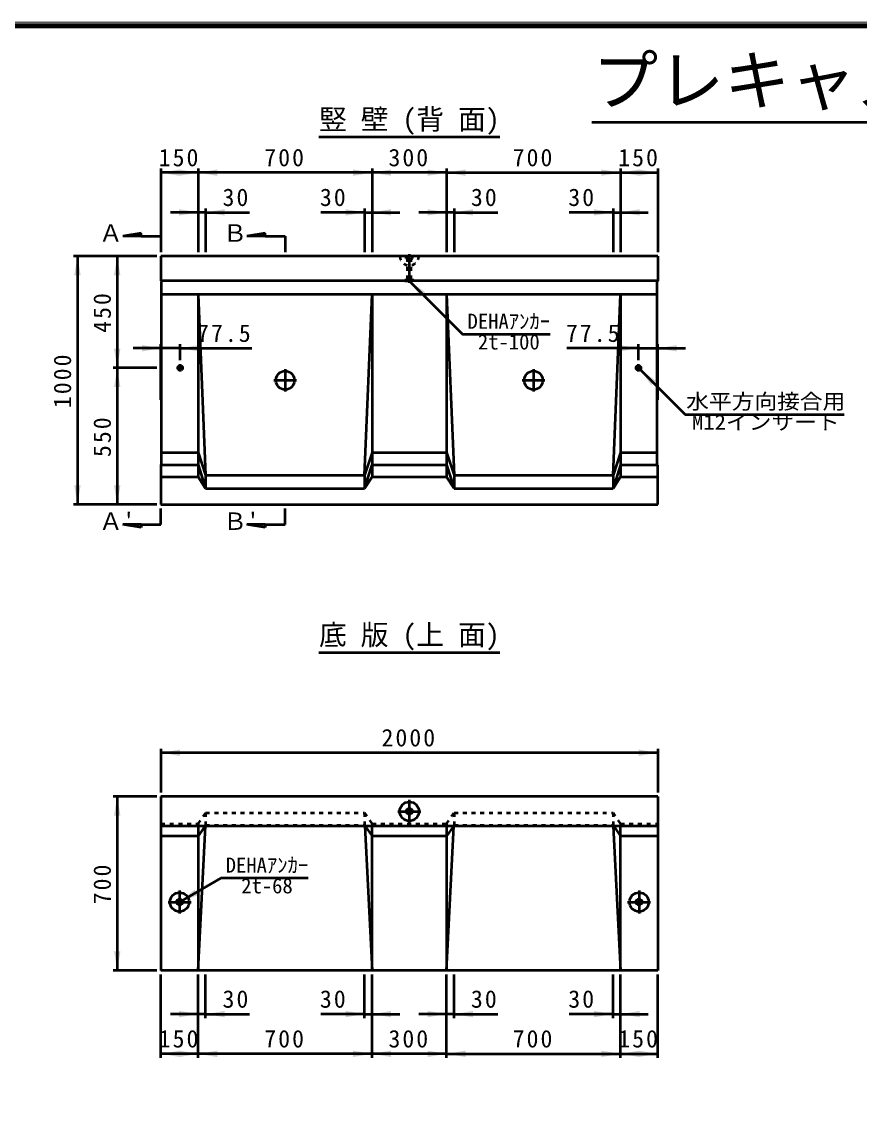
# Model space of a CAD drawing. Units: millimetres, scale not verified. Extents: x 100 to 4105, y 100 to 2870.
# Drawn here: x 2102 to 3157, y 1485 to 2870 of the extents above; entities that cross this region are included whole.
import ezdxf
from ezdxf.enums import TextEntityAlignment as Align

# ---------------------------------------------------------------- set-up
doc = ezdxf.new("R2010")
doc.units = ezdxf.units.MM
doc.header["$LTSCALE"] = 5
doc.linetypes.add('USER2', pattern=[13.4, 10, -1.2, 1, -1.2])
doc.linetypes.add('USER3', pattern=[2.2, 1, -1.2])
doc.layers.add('V-nasSTD', color=7, linetype='Continuous', lineweight=50)
doc.styles.add('ＭＳ ゴシック', font='')
doc.styles.get('ＭＳ ゴシック').set_extended_font_data('MS Gothic')

msp = doc.modelspace()

# ---------------------------------------------------------------- hatches: boundary and pattern name
at = {"layer": 'V-nasSTD'}
for points in [[(2301.28, 2680.532), (2301.28, 2676.532), (2277.28, 2680.532), (2301.28, 2684.532)], [(2300.155, 2680.532), (2300.155, 2684.532), (2324.155, 2680.532), (2300.155, 2676.532)], [(2348.155, 2680.532), (2348.155, 2676.532), (2324.155, 2680.532), (2348.155, 2684.532)], [(2518.905, 2680.532), (2518.905, 2684.532), (2542.905, 2680.532), (2518.905, 2676.532)], [(2566.905, 2680.532), (2566.905, 2676.532), (2542.905, 2680.532), (2566.905, 2684.532)], [(2612.655, 2680.532), (2612.655, 2684.532), (2636.655, 2680.532), (2612.655, 2676.532)], [(2660.655, 2680.532), (2660.655, 2684.532), (2636.655, 2680.532), (2660.655, 2676.532)], [(2831.405, 2680.532), (2831.405, 2676.532), (2855.405, 2680.532), (2831.405, 2684.532)], [(2879.405, 2680.532), (2879.405, 2684.532), (2855.405, 2680.532), (2879.405, 2676.532)], [(2878.28, 2680.532), (2878.28, 2676.532), (2902.28, 2680.532), (2878.28, 2684.532)], [(2300.155, 2630.532), (2300.155, 2626.532), (2324.155, 2630.532), (2300.155, 2634.532)], [(2357.53, 2630.532), (2357.53, 2626.532), (2333.53, 2630.532), (2357.53, 2634.532)], [(2509.53, 2630.532), (2509.53, 2626.532), (2533.53, 2630.532), (2509.53, 2634.532)], [(2566.905, 2630.532), (2566.905, 2626.532), (2542.905, 2630.532), (2566.905, 2634.532)], [(2612.655, 2630.532), (2612.655, 2626.532), (2636.655, 2630.532), (2612.655, 2634.532)], [(2670.03, 2630.532), (2670.03, 2626.532), (2646.03, 2630.532), (2670.03, 2634.532)], [(2822.03, 2630.532), (2822.03, 2626.532), (2846.03, 2630.532), (2822.03, 2634.532)], [(2879.405, 2630.532), (2879.405, 2626.532), (2855.405, 2630.532), (2879.405, 2634.532)], [(2172.28, 2551.532), (2168.28, 2551.532), (2172.28, 2575.532), (2176.28, 2551.532)], [(2222.28, 2551.527), (2218.28, 2551.527), (2222.28, 2575.527), (2226.28, 2551.527)], [(2606.75, 2527.311), (2609.579, 2530.139), (2589.78, 2544.282), (2603.922, 2524.483)], [(2222.28, 2458.902), (2226.28, 2458.902), (2222.28, 2434.902), (2218.28, 2458.902)], [(2253.28, 2459.594), (2253.28, 2463.594), (2277.28, 2459.594), (2253.28, 2455.594)], [(2325.498, 2459.594), (2325.498, 2463.594), (2301.498, 2459.594), (2325.498, 2455.594)], [(2854.061, 2459.594), (2854.061, 2463.594), (2878.061, 2459.594), (2854.061, 2455.594)], [(2926.28, 2459.594), (2926.28, 2463.594), (2902.28, 2459.594), (2926.28, 2455.594)], [(2222.28, 2410.902), (2218.28, 2410.902), (2222.28, 2434.902), (2226.28, 2410.902)], [(2897.131, 2415.837), (2899.959, 2418.665), (2880.16, 2432.807), (2894.302, 2413.008)], [(2172.28, 2287.032), (2176.28, 2287.032), (2172.28, 2263.032), (2168.28, 2287.032)], [(2222.28, 2287.027), (2226.28, 2287.027), (2222.28, 2263.027), (2218.28, 2287.027)], [(2301.28, 1950.728), (2301.28, 1946.728), (2277.28, 1950.728), (2301.28, 1954.728)], [(2878.28, 1950.728), (2878.28, 1954.728), (2902.28, 1950.728), (2878.28, 1946.728)], [(2222.28, 1871.728), (2218.28, 1871.728), (2222.28, 1895.728), (2226.28, 1871.728)], [(2321.502, 1774.916), (2319.502, 1778.38), (2300.717, 1762.916), (2323.502, 1771.452)], [(2222.28, 1700.978), (2226.28, 1700.978), (2222.28, 1676.978), (2218.28, 1700.978)], [(2300.155, 1621.978), (2300.155, 1625.978), (2324.155, 1621.978), (2300.155, 1617.978)], [(2357.53, 1621.978), (2357.53, 1625.978), (2333.53, 1621.978), (2357.53, 1617.978)], [(2509.53, 1621.978), (2509.53, 1625.978), (2533.53, 1621.978), (2509.53, 1617.978)], [(2566.905, 1621.978), (2566.905, 1625.978), (2542.905, 1621.978), (2566.905, 1617.978)], [(2612.655, 1621.978), (2612.655, 1625.978), (2636.655, 1621.978), (2612.655, 1617.978)], [(2670.03, 1621.978), (2670.03, 1625.978), (2646.03, 1621.978), (2670.03, 1617.978)], [(2822.03, 1621.978), (2822.03, 1625.978), (2846.03, 1621.978), (2822.03, 1617.978)], [(2879.405, 1621.978), (2879.405, 1625.978), (2855.405, 1621.978), (2879.405, 1617.978)], [(2301.28, 1571.978), (2301.28, 1575.978), (2277.28, 1571.978), (2301.28, 1567.978)], [(2300.155, 1571.978), (2300.155, 1567.978), (2324.155, 1571.978), (2300.155, 1575.978)], [(2348.155, 1571.978), (2348.155, 1575.978), (2324.155, 1571.978), (2348.155, 1567.978)], [(2518.905, 1571.978), (2518.905, 1567.978), (2542.905, 1571.978), (2518.905, 1575.978)], [(2566.905, 1571.978), (2566.905, 1575.978), (2542.905, 1571.978), (2566.905, 1567.978)], [(2612.655, 1571.978), (2612.655, 1567.978), (2636.655, 1571.978), (2612.655, 1575.978)], [(2660.655, 1571.978), (2660.655, 1567.978), (2636.655, 1571.978), (2660.655, 1575.978)], [(2831.405, 1571.978), (2831.405, 1575.978), (2855.405, 1571.978), (2831.405, 1567.978)], [(2879.405, 1571.978), (2879.405, 1567.978), (2855.405, 1571.978), (2879.405, 1575.978)], [(2878.28, 1571.978), (2878.28, 1575.978), (2902.28, 1571.978), (2878.28, 1567.978)]]:
    msp.add_hatch(color=256, dxfattribs=at).paths.add_polyline_path(points)

# ---------------------------------------------------------------- linework, layer by layer
at = {"layer": 'V-nasSTD', "lineweight": 100}
msp.add_line((4100, 2865), (105, 2865), dxfattribs=at)
at = {"layer": 'V-nasSTD'}
for p, q in [((2819.574, 2744.068), (4022.262, 2744.068)), ((2476.03, 2725.532), (2703.53, 2725.532)), ((2277.28, 2685.532), (2277.28, 2580.532)), ((2324.155, 2680.532), (2277.28, 2680.532)), ((2324.155, 2685.532), (2324.155, 2580.532)), ((2542.905, 2680.532), (2324.155, 2680.532)), ((2542.905, 2685.532), (2542.905, 2580.532)), ((2636.655, 2680.532), (2542.905, 2680.532)), ((2636.655, 2685.532), (2636.655, 2580.532)), ((2636.655, 2680.532), (2855.405, 2680.532)), ((2855.405, 2685.532), (2855.405, 2580.532)), ((2855.405, 2680.532), (2902.28, 2680.532)), ((2902.28, 2685.532), (2902.28, 2580.532)), ((2333.53, 2635.532), (2333.53, 2580.532)), ((2533.53, 2635.532), (2533.53, 2580.532)), ((2646.03, 2635.532), (2646.03, 2580.532)), ((2846.03, 2635.532), (2846.03, 2580.532)), ((2324.155, 2630.532), (2289.155, 2630.532)), ((2333.53, 2630.532), (2324.155, 2630.532)), ((2333.53, 2630.532), (2388.53, 2630.532)), ((2533.53, 2630.532), (2478.53, 2630.532)), ((2533.53, 2630.532), (2542.905, 2630.532)), ((2542.905, 2630.532), (2577.905, 2630.532)), ((2636.655, 2630.532), (2601.655, 2630.532)), ((2646.03, 2630.532), (2636.655, 2630.532)), ((2646.03, 2630.532), (2701.03, 2630.532)), ((2846.03, 2630.532), (2791.03, 2630.532)), ((2846.03, 2630.532), (2855.405, 2630.532)), ((2855.405, 2630.532), (2890.405, 2630.532)), ((2252.28, 2604.372), (2229.24, 2600.532)), ((2252.28, 2600.532), (2252.28, 2604.372)), ((2408.53, 2604.372), (2385.49, 2600.532)), ((2408.53, 2600.532), (2408.53, 2604.372)), ((2252.28, 2600.532), (2229.24, 2600.532)), ((2252.28, 2600.532), (2277.28, 2600.532)), ((2408.53, 2600.532), (2385.49, 2600.532)), ((2408.53, 2600.532), (2433.53, 2600.532)), ((2433.53, 2600.532), (2433.53, 2580.532)), ((2272.28, 2575.532), (2167.28, 2575.532)), ((2172.28, 2575.532), (2172.28, 2263.032)), ((2222.28, 2575.527), (2222.28, 2434.902)), ((2902.28, 2575.532), (2277.28, 2575.532)), ((2277.28, 2575.532), (2277.28, 2544.282)), ((2902.28, 2575.532), (2902.28, 2544.282)), ((2277.28, 2544.282), (2278.061, 2543.5)), ((2902.28, 2544.282), (2277.28, 2544.282)), ((2278.061, 2313.813), (2278.061, 2543.5)), ((2589.78, 2544.282), (2656.955, 2477.106)), ((2902.28, 2544.282), (2901.498, 2543.5)), ((2901.498, 2313.813), (2901.498, 2543.5)), ((2901.498, 2527.407), (2278.061, 2527.407)), ((2324.155, 2527.407), (2333.53, 2299.907)), ((2324.155, 2527.407), (2324.155, 2298.032)), ((2533.53, 2299.907), (2542.905, 2527.407)), ((2542.905, 2527.407), (2542.905, 2298.032)), ((2636.655, 2527.407), (2646.03, 2299.907)), ((2636.655, 2527.407), (2636.655, 2298.032)), ((2846.03, 2299.907), (2855.405, 2527.407)), ((2855.405, 2527.407), (2855.405, 2298.032)), ((2766.955, 2477.106), (2656.955, 2477.106)), ((2277.28, 2459.594), (2242.28, 2459.594)), ((2277.28, 2394.594), (2277.28, 2464.594)), ((2301.498, 2459.594), (2277.28, 2459.594)), ((2301.498, 2444.594), (2301.498, 2464.594)), ((2301.498, 2459.594), (2391.498, 2459.594)), ((2878.061, 2459.594), (2788.061, 2459.594)), ((2878.061, 2444.594), (2878.061, 2464.594)), ((2878.061, 2459.594), (2902.28, 2459.594)), ((2902.28, 2394.594), (2902.28, 2464.594)), ((2902.28, 2459.594), (2937.28, 2459.594)), ((2272.28, 2434.902), (2217.28, 2434.902)), ((2222.28, 2434.902), (2222.28, 2263.027)), ((2880.16, 2432.807), (2936.729, 2376.239)), ((2936.729, 2376.239), (3136.729, 2376.239)), ((2278.061, 2328.657), (2324.155, 2328.657)), ((2324.155, 2328.657), (2333.53, 2299.907)), ((2542.905, 2328.657), (2533.53, 2299.907)), ((2542.905, 2328.657), (2636.655, 2328.657)), ((2636.655, 2328.657), (2646.03, 2299.907)), ((2855.405, 2328.657), (2846.03, 2299.907)), ((2855.405, 2328.657), (2901.498, 2328.657)), ((2277.28, 2313.032), (2278.061, 2313.813)), ((2277.28, 2313.032), (2277.28, 2263.032)), ((2277.28, 2313.032), (2324.155, 2313.032)), ((2324.155, 2313.032), (2333.53, 2283.032)), ((2533.53, 2283.032), (2542.905, 2313.032)), ((2542.905, 2313.032), (2636.655, 2313.032)), ((2636.655, 2313.032), (2646.03, 2283.032)), ((2855.405, 2313.032), (2846.03, 2283.032)), ((2855.405, 2313.032), (2902.28, 2313.032)), ((2902.28, 2313.032), (2901.498, 2313.813)), ((2902.28, 2263.032), (2902.28, 2313.032)), ((2333.53, 2299.907), (2533.53, 2299.907)), ((2333.53, 2299.907), (2333.53, 2283.032)), ((2533.53, 2299.907), (2533.53, 2283.032)), ((2646.03, 2299.907), (2846.03, 2299.907)), ((2646.03, 2299.907), (2646.03, 2283.032)), ((2846.03, 2299.907), (2846.03, 2283.032)), ((2277.28, 2298.032), (2324.155, 2298.032)), ((2324.155, 2298.032), (2333.53, 2283.032)), ((2533.53, 2283.032), (2542.905, 2298.032)), ((2542.905, 2298.032), (2636.655, 2298.032)), ((2636.655, 2298.032), (2646.03, 2283.032)), ((2855.405, 2298.032), (2846.03, 2283.032)), ((2855.405, 2298.032), (2902.28, 2298.032)), ((2333.53, 2283.032), (2533.53, 2283.032)), ((2646.03, 2283.032), (2846.03, 2283.032)), ((2272.28, 2263.032), (2167.28, 2263.032)), ((2277.28, 2263.032), (2902.28, 2263.032)), ((2277.28, 2238.032), (2277.28, 2258.032)), ((2433.53, 2238.032), (2433.53, 2258.032)), ((2252.28, 2234.192), (2229.24, 2238.032)), ((2252.28, 2238.032), (2229.24, 2238.032)), ((2252.28, 2238.032), (2277.28, 2238.032)), ((2252.28, 2238.032), (2252.28, 2234.192)), ((2408.53, 2234.192), (2385.49, 2238.032)), ((2408.53, 2238.032), (2385.49, 2238.032)), ((2408.53, 2238.032), (2433.53, 2238.032)), ((2408.53, 2238.032), (2408.53, 2234.192)), ((2476.03, 2076.978), (2703.53, 2076.978)), ((2277.28, 1955.728), (2277.28, 1900.728)), ((2902.28, 1955.728), (2902.28, 1900.728)), ((2902.28, 1950.728), (2277.28, 1950.728)), ((2272.28, 1895.728), (2217.28, 1895.728)), ((2222.28, 1895.728), (2222.28, 1676.978)), ((2277.28, 1895.728), (2277.28, 1676.978)), ((2902.28, 1895.728), (2277.28, 1895.728)), ((2902.28, 1895.728), (2902.28, 1676.978)), ((2902.28, 1858.228), (2277.28, 1858.228)), ((2324.155, 1858.228), (2324.155, 1676.978)), ((2332.677, 1858.228), (2324.155, 1845.728)), ((2324.155, 1676.978), (2333.465, 1858.228)), ((2533.594, 1858.228), (2542.905, 1676.978)), ((2534.382, 1858.228), (2542.905, 1845.728)), ((2542.905, 1676.978), (2542.905, 1858.228)), ((2636.655, 1858.228), (2636.655, 1676.978)), ((2645.177, 1858.228), (2636.655, 1845.728)), ((2636.655, 1676.978), (2645.965, 1858.228)), ((2846.094, 1858.228), (2855.405, 1676.978)), ((2846.882, 1858.228), (2855.405, 1845.728)), ((2855.405, 1676.978), (2855.405, 1858.228)), ((2324.155, 1845.728), (2277.28, 1845.728)), ((2636.655, 1845.728), (2542.905, 1845.728)), ((2902.28, 1845.728), (2855.405, 1845.728)), ((2300.717, 1762.916), (2352.679, 1792.916)), ((2462.679, 1792.916), (2352.679, 1792.916)), ((2272.28, 1676.978), (2217.28, 1676.978)), ((2902.28, 1676.978), (2277.28, 1676.978)), ((2277.28, 1566.978), (2277.28, 1671.978)), ((2324.155, 1566.978), (2324.155, 1671.978)), ((2333.53, 1616.978), (2333.53, 1671.978)), ((2533.53, 1616.978), (2533.53, 1671.978)), ((2542.905, 1566.978), (2542.905, 1671.978)), ((2636.655, 1566.978), (2636.655, 1671.978)), ((2646.03, 1616.978), (2646.03, 1671.978)), ((2846.03, 1616.978), (2846.03, 1671.978)), ((2855.405, 1566.978), (2855.405, 1671.978)), ((2902.28, 1566.978), (2902.28, 1671.978)), ((2324.155, 1621.978), (2289.155, 1621.978)), ((2333.53, 1621.978), (2324.155, 1621.978)), ((2333.53, 1621.978), (2388.53, 1621.978)), ((2533.53, 1621.978), (2478.53, 1621.978)), ((2533.53, 1621.978), (2542.905, 1621.978)), ((2542.905, 1621.978), (2577.905, 1621.978)), ((2636.655, 1621.978), (2601.655, 1621.978)), ((2646.03, 1621.978), (2636.655, 1621.978)), ((2646.03, 1621.978), (2701.03, 1621.978)), ((2846.03, 1621.978), (2791.03, 1621.978)), ((2846.03, 1621.978), (2855.405, 1621.978)), ((2855.405, 1621.978), (2890.405, 1621.978)), ((2324.155, 1571.978), (2277.28, 1571.978)), ((2542.905, 1571.978), (2324.155, 1571.978)), ((2636.655, 1571.978), (2542.905, 1571.978)), ((2636.655, 1571.978), (2855.405, 1571.978)), ((2855.405, 1571.978), (2902.28, 1571.978))]:
    msp.add_line(p, q, dxfattribs=at)
at = {"layer": 'V-nasSTD', "linetype": 'USER2'}
for p, q in [((2589.78, 2578.032), (2589.78, 2541.782)), ((2301.498, 2430.219), (2301.498, 2439.594)), ((2878.061, 2430.219), (2878.061, 2439.594)), ((2296.811, 2434.907), (2306.186, 2434.907)), ((2433.53, 2433.5), (2433.53, 2405.063)), ((2746.03, 2433.5), (2746.03, 2405.063)), ((2873.373, 2434.907), (2882.748, 2434.907)), ((2419.311, 2419.282), (2447.748, 2419.282)), ((2731.811, 2419.282), (2760.248, 2419.282)), ((2589.78, 1891.509), (2589.78, 1862.447)), ((2575.248, 1876.978), (2604.311, 1876.978)), ((2300.717, 1777.447), (2300.717, 1748.384)), ((2878.842, 1777.447), (2878.842, 1748.384)), ((2286.186, 1762.916), (2315.248, 1762.916)), ((2864.311, 1762.916), (2893.373, 1762.916))]:
    msp.add_line(p, q, dxfattribs=at)
at = {"layer": 'V-nasSTD', "linetype": 'USER3'}
for p, q in [((2585.873, 2572.407), (2585.873, 2575.532)), ((2585.873, 2575.532), (2593.686, 2575.532)), ((2585.873, 2572.407), (2593.686, 2572.407)), ((2585.873, 2572.407), (2587.592, 2571.782)), ((2587.592, 2546.157), (2587.592, 2571.782)), ((2587.592, 2571.782), (2591.967, 2571.782)), ((2591.967, 2571.782), (2593.686, 2572.407)), ((2591.967, 2546.157), (2591.967, 2571.782)), ((2593.686, 2572.407), (2593.686, 2575.532)), ((2584.311, 2545.844), (2587.592, 2546.157)), ((2584.311, 2545.844), (2595.248, 2545.844)), ((2584.311, 2545.844), (2584.311, 2544.282)), ((2584.311, 2544.282), (2595.248, 2544.282)), ((2591.967, 2546.157), (2595.248, 2545.844)), ((2595.248, 2545.844), (2595.248, 2544.282)), ((2324.155, 1861.353), (2333.53, 1875.103)), ((2333.53, 1875.103), (2533.53, 1875.103)), ((2333.53, 1875.103), (2333.53, 1859.478)), ((2533.53, 1875.103), (2542.905, 1861.353)), ((2533.53, 1875.103), (2533.53, 1859.478)), ((2636.655, 1861.353), (2646.03, 1875.103)), ((2646.03, 1875.103), (2846.03, 1875.103)), ((2646.03, 1875.103), (2646.03, 1859.478)), ((2846.03, 1875.103), (2855.405, 1861.353)), ((2846.03, 1875.103), (2846.03, 1859.478)), ((2277.28, 1861.353), (2324.155, 1861.353)), ((2324.155, 1861.353), (2324.155, 1858.228)), ((2332.677, 1858.228), (2333.53, 1859.478)), ((2333.53, 1859.478), (2333.465, 1858.228)), ((2333.53, 1859.478), (2533.53, 1859.478)), ((2533.594, 1858.228), (2533.53, 1859.478)), ((2533.53, 1859.478), (2534.382, 1858.228)), ((2542.905, 1861.353), (2636.655, 1861.353)), ((2542.905, 1861.353), (2542.905, 1858.228)), ((2636.655, 1861.353), (2636.655, 1858.228)), ((2645.177, 1858.228), (2646.03, 1859.478)), ((2646.03, 1859.478), (2645.965, 1858.228)), ((2646.03, 1859.478), (2846.03, 1859.478)), ((2846.094, 1858.228), (2846.03, 1859.478)), ((2846.03, 1859.478), (2846.882, 1858.228)), ((2855.405, 1861.353), (2902.28, 1861.353)), ((2855.405, 1861.353), (2855.405, 1858.228))]:
    msp.add_line(p, q, dxfattribs=at)
at = {"layer": 'V-nasSTD', "lineweight": 13}
msp.add_lwpolyline([(100, 100), (100, 2870), (4105, 2870), (4105, 100)], close=True, dxfattribs=at)
at = {"layer": 'V-nasSTD'}
for centre, radius in [((2301.498, 2434.907), 2.969), ((2878.061, 2434.907), 2.969), ((2301.498, 2434.907), 1.875), ((2301.498, 2434.907), 1.562), ((2433.53, 2419.282), 11.719), ((2746.03, 2419.282), 11.719), ((2878.061, 2434.907), 1.875), ((2878.061, 2434.907), 1.562), ((2589.78, 1876.978), 12.031), ((2589.78, 1876.978), 3.906), ((2300.717, 1762.916), 12.031), ((2878.842, 1762.916), 12.031), ((2300.717, 1762.916), 3.906), ((2878.842, 1762.916), 3.906)]:
    msp.add_circle(centre, radius, dxfattribs=at)
at = {"layer": 'V-nasSTD', "linetype": 'USER3'}
msp.add_arc((2589.78, 2575.848), 12.035, 181.5077, 358.4923, dxfattribs=at)

# ---------------------------------------------------------------- texts
at = {"layer": 'V-nasSTD', "style": 'ＭＳ ゴシック'}
for s, height, p in [('プレキャストウォール  Ｈ=1000', 60.81, (3420.918, 2827.012)), ('竪 壁 (背 面)', 25.66, (2589.78, 2760.532)), ('Ａ', 21.99, (2214.24, 2615.532)), ('Ｂ', 21.99, (2370.49, 2615.532)), ('DEHAｱﾝｶｰ', 19.06, (2714.955, 2503.106)), ('2t-100', 19.06, (2714.955, 2477.106)), ("Ａ'", 21.99, (2221.74, 2253.032)), ("Ｂ'", 21.99, (2377.99, 2253.032)), ('底 版 (上 面)', 25.66, (2589.78, 2111.978)), ('DEHAｱﾝｶｰ', 19.06, (2410.679, 1818.916)), ('2t-68', 19.06, (2410.679, 1792.916))]:
    msp.add_text(s, height=height, dxfattribs=at).set_placement(p, align=Align.TOP_CENTER)
at = {"layer": 'V-nasSTD', "style": 'ＭＳ ゴシック', "width": 1.1}
for s, p in [('水平方向接合用', (3038.229, 2402.239)), ('M12インサート', (3038.229, 2376.239))]:
    msp.add_text(s, height=19.06, dxfattribs=at).set_placement(p, align=Align.TOP_CENTER)
at = {"layer": 'V-nasSTD', "char_height": 21.99, "attachment_point": 2, "style": 'ＭＳ ゴシック'}
for s, insert in [('\\T1.17;150', (2300.717, 2710.532)), ('\\T1.17;700', (2433.53, 2710.532)), ('\\T1.17;300', (2589.78, 2710.532)), ('\\T1.17;700', (2746.03, 2710.532)), ('\\T1.17;150', (2878.842, 2710.532)), ('\\T1.17;30', (2372.28, 2660.532)), ('\\T1.17;30', (2494.78, 2660.532)), ('\\T1.17;30', (2684.78, 2660.532)), ('\\T1.17;30', (2807.28, 2660.532)), ('\\T1.17;77.5', (2357.748, 2489.594)), ('\\T1.17;77.5', (2821.811, 2489.594)), ('\\T1.17;2000', (2589.78, 1980.728)), ('\\T1.17;30', (2372.28, 1651.978)), ('\\T1.17;30', (2494.78, 1651.978)), ('\\T1.17;30', (2684.78, 1651.978)), ('\\T1.17;30', (2807.28, 1651.978)), ('\\T1.17;150', (2300.717, 1601.978)), ('\\T1.17;700', (2433.53, 1601.978)), ('\\T1.17;300', (2589.78, 1601.978)), ('\\T1.17;700', (2746.03, 1601.978)), ('\\T1.17;150', (2878.842, 1601.978))]:
    msp.add_mtext(s, dxfattribs=dict(at, insert=insert))
at = {"layer": 'V-nasSTD', "char_height": 21.99, "attachment_point": 2, "rotation": 90, "style": 'ＭＳ ゴシック'}
for s, insert in [('\\T1.17;450', (2192.28, 2505.214)), ('\\T1.17;1000', (2142.28, 2419.282)), ('\\T1.17;550', (2192.28, 2348.964)), ('\\T1.17;700', (2192.28, 1786.353))]:
    msp.add_mtext(s, dxfattribs=dict(at, insert=insert))

doc.saveas('drawing.dxf')
